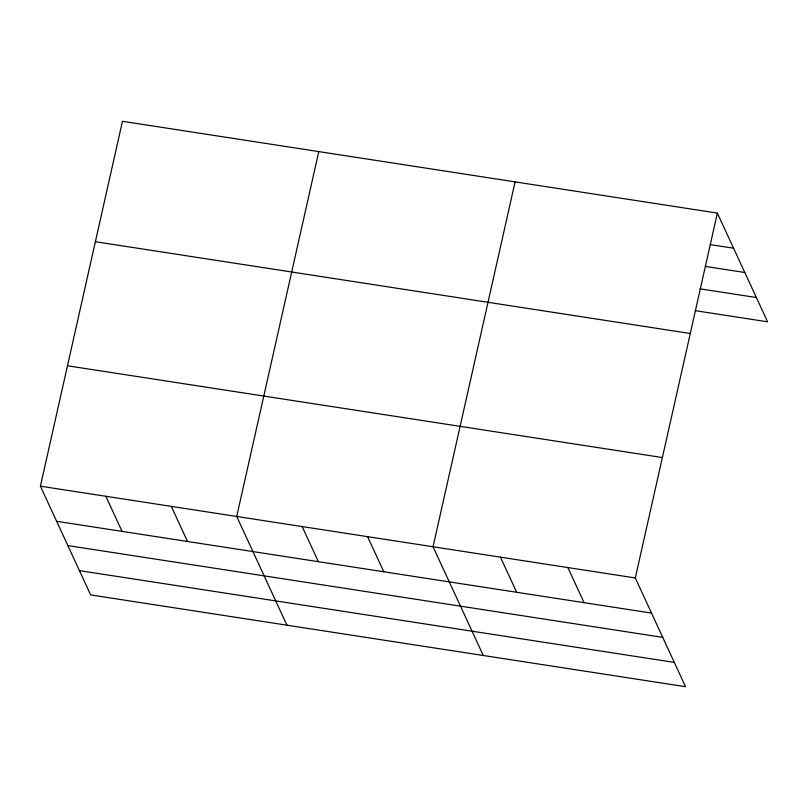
<?xml version="1.0" encoding="UTF-8"?>
<svg xmlns="http://www.w3.org/2000/svg" width="808" height="808" viewBox="0 0 808 808"><rect width="100%" height="100%" fill="white"/><g stroke="black" fill="none" stroke-linecap="round" stroke-linejoin="round"><path stroke-width="1.21" d="M717.363 213.09L635.3 577.962L685.538 686.699L90.637 594.91L40.4 486.184L122.463 121.301L717.363 213.09L767.6 321.816L695.274 310.666M318.776 151.591L236.714 516.474L286.961 625.2M515.09 181.881L433.038 546.753L483.275 655.49M710.293 244.612L733.583 248.197M705.586 266.448L744.804 272.498M699.981 288.83L756.379 297.526M95.384 241.713L690.274 333.502M67.478 365.772L662.378 457.55M40.4 486.184L635.3 577.962M56.621 521.291L651.521 613.08M67.852 545.582L662.752 637.371M79.416 570.62L674.316 662.398M567.873 567.559L584.103 602.677M500.455 557.156L516.676 592.274M367.589 536.663L383.82 571.771M302.152 526.563L318.382 561.681M171.276 506.374L187.507 541.481M105.838 496.274L122.058 531.391"/></g></svg>
